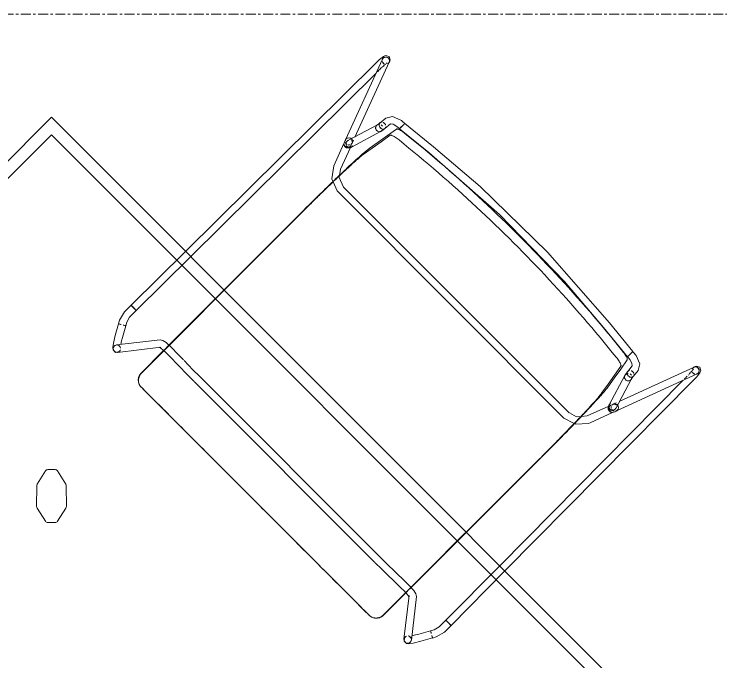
# Model space of a CAD drawing. Header units: inches. Extents: x 29752 to 31446, y 4278 to 5722.
# Drawn here: x 31101.56 to 31137.29, y 4367.96 to 4400.69 of the extents above; entities that cross this region are included whole.
import ezdxf

# ---------------------------------------------------------------- set-up
doc = ezdxf.new("R2010")
doc.units = ezdxf.units.IN
doc.header["$MEASUREMENT"] = 0
doc.linetypes.add('Grid Line 1_2_', pattern=[0.875, 0.5, -0.125, 0.125, -0.125])
doc.layers.add('I-FURN', color=30, linetype='Continuous', lineweight=9)
doc.layers.add('S-GRID', color=1, linetype='Continuous', lineweight=9)

# ---------------------------------------------------------------- blocks, each defined once
blk = doc.blocks.new('Table-Square-Teknion-STBSQ_Qui_With_Power-R2015 - 25_5_ High-6254706-FIRST FLOOR POWER _ SIGNAL')
at = {"layer": 'I-FURN'}
for p, q in [((21, 21), (-21, 21)), ((-21, 21), (-21, -21)), ((21, -21), (21, 21)), ((-20.375, 20.375), (-20.375, -20.375)), ((20.375, 20.375), (-20.375, 20.375)), ((20.375, -20.375), (20.375, 20.375)), ((-7.38, 8.408), (-8.144, 8.582)), ((8.144, 8.582), (7.38, 8.408)), ((-8.284, 8.542), (-8.542, 8.284)), ((-6.564, 7.625), (-7.308, 8.368)), ((7.308, 8.368), (6.564, 7.625)), ((8.542, 8.284), (8.284, 8.542)), ((-8.582, 8.144), (-8.408, 7.38)), ((8.408, 7.38), (8.582, 8.144)), ((-6.35, 6.788), (-6.524, 7.552)), ((6.524, 7.552), (6.35, 6.788)), ((-8.368, 7.308), (-7.625, 6.564)), ((7.625, 6.564), (8.368, 7.308)), ((-7.552, 6.524), (-6.788, 6.35)), ((-6.649, 6.39), (-6.39, 6.649)), ((6.39, 6.649), (6.649, 6.39)), ((6.788, 6.35), (7.552, 6.524)), ((-6.788, -6.35), (-7.552, -6.524)), ((-6.39, -6.649), (-6.649, -6.39)), ((6.649, -6.39), (6.39, -6.649)), ((7.552, -6.524), (6.788, -6.35)), ((-7.625, -6.564), (-8.368, -7.308)), ((-6.524, -7.552), (-6.35, -6.788)), ((6.35, -6.788), (6.524, -7.552)), ((8.368, -7.308), (7.625, -6.564)), ((-8.408, -7.38), (-8.582, -8.144)), ((8.582, -8.144), (8.408, -7.38)), ((-7.308, -8.368), (-6.564, -7.625)), ((6.564, -7.625), (7.308, -8.368)), ((-8.542, -8.284), (-8.284, -8.542)), ((-8.144, -8.582), (-7.38, -8.408)), ((7.38, -8.408), (8.144, -8.582)), ((8.284, -8.542), (8.542, -8.284)), ((-20.375, -20.375), (20.375, -20.375)), ((-21, -21), (21, -21))]:
    blk.add_line(p, q, dxfattribs=at)
for centre, start, end in [((-8.178, 8.436), 77.1761, 135), ((8.178, 8.436), 45, 102.8239), ((-8.436, 8.178), 135, 192.8239), ((-7.414, 8.262), 45, 77.1761), ((7.414, 8.262), 102.8239, 135), ((8.436, 8.178), 347.1761, 45), ((-6.67, 7.519), 12.8239, 45), ((6.67, 7.519), 135, 167.1761), ((-8.262, 7.414), 192.8239, 225), ((8.262, 7.414), 315, 347.1761), ((-7.519, 6.67), 225, 257.1761), ((-6.496, 6.755), 315, 12.8239), ((6.496, 6.755), 167.1761, 225), ((7.519, 6.67), 282.8239, 315), ((-6.755, 6.496), 257.1761, 315), ((6.755, 6.496), 225, 282.8239), ((-6.755, -6.496), 45, 102.8239), ((6.755, -6.496), 77.1761, 135), ((-7.519, -6.67), 102.8239, 135), ((-6.496, -6.755), 347.1761, 45), ((6.496, -6.755), 135, 192.8239), ((7.519, -6.67), 45, 77.1761), ((-8.262, -7.414), 135, 167.1761), ((8.262, -7.414), 12.8239, 45), ((-6.67, -7.519), 315, 347.1761), ((6.67, -7.519), 192.8239, 225), ((-8.436, -8.178), 167.1761, 225), ((8.436, -8.178), 315, 12.8239), ((-8.178, -8.436), 225, 282.8239), ((-7.414, -8.262), 282.8239, 315), ((7.414, -8.262), 225, 257.1761), ((8.178, -8.436), 257.1761, 315)]:
    blk.add_arc(centre, 0.15, start, end, dxfattribs=at)
blk = doc.blocks.new('HighTower_Alo_Chair - HighTower_Alo_Chair-V109-FIRST FLOOR POWER _ SIGNAL')
at = {"layer": 'I-FURN'}
for p, q in [((-11.267, 9.008), (-11.246, 8.951)), ((-11.246, 8.951), (-9.684, 4.74)), ((-10.947, 8.982), (-10.956, 8.921)), ((-10.894, 9.078), (-10.914, 9.136)), ((-9.445, 5.174), (-10.895, 9.082)), ((10.895, 9.082), (9.448, 5.182)), ((9.684, 4.74), (11.246, 8.951)), ((10.914, 9.136), (10.894, 9.078)), ((11.246, 8.951), (11.267, 9.008)), ((-11.346, 8.592), (-11.419, -4.961)), ((-10.971, 8.618), (-10.972, 8.59)), ((-10.972, 8.519), (-10.972, 8.59)), ((-10.964, 8.758), (-10.97, 8.647)), ((-10.958, 8.875), (-10.964, 8.771)), ((10.957, 8.89), (10.963, 8.782)), ((10.964, 8.771), (10.969, 8.662)), ((10.971, 8.618), (10.972, 8.59)), ((11.419, -4.961), (11.346, 8.592)), ((-10.973, 8.402), (-10.972, 8.501)), ((-10.973, 8.309), (-10.973, 8.387)), ((10.972, 8.519), (10.972, 8.421)), ((10.973, 8.402), (10.973, 8.326)), ((10.973, 8.222), (11.044, -4.961)), ((-11.044, -4.961), (-10.974, 8.217)), ((-6.282, 7.643), (-8.15, 7.447)), ((8.15, 7.447), (6.282, 7.643)), ((-8.255, 7.441), (-8.37, 7.429)), ((-8.255, 7.441), (-8.189, 7.445)), ((-8.15, 7.445), (-8.189, 7.445)), ((-8.15, 7.153), (-8.15, 7.361)), ((-8.15, 7.361), (-8.15, 7.134)), ((-8.15, 7.07), (-6.243, 7.27)), ((-8.15, 7.07), (-8.15, 7.153)), ((6.243, 7.27), (8.15, 7.07)), ((8.189, 7.445), (8.15, 7.445)), ((8.15, 7.361), (8.15, 7.153)), ((8.15, 7.134), (8.15, 7.361)), ((8.15, 7.153), (8.15, 7.07)), ((8.255, 7.441), (8.189, 7.445)), ((8.37, 7.429), (8.255, 7.441)), ((-9.019, 6.956), (-9.056, 6.592)), ((-8.683, 6.555), (-8.646, 6.919)), ((-8.331, 7.056), (-8.216, 7.068)), ((-8.216, 7.068), (-8.189, 7.07)), ((-8.189, 7.07), (-8.15, 7.07)), ((-8.15, 7.134), (-8.15, 7.07)), ((-8.15, 7.07), (-8.15, 7.07)), ((8.15, 7.07), (8.15, 7.134)), ((8.15, 7.07), (8.189, 7.07)), ((8.15, 7.07), (8.15, 7.07)), ((8.216, 7.068), (8.189, 7.07)), ((8.216, 7.068), (8.331, 7.056)), ((8.646, 6.919), (8.683, 6.555)), ((9.056, 6.592), (9.019, 6.956)), ((-9.07, 6.454), (-9.073, 6.446)), ((-9.056, 6.591), (-9.059, 6.556)), ((-8.686, 6.523), (-8.683, 6.557)), ((8.683, 6.557), (8.686, 6.523)), ((9.059, 6.556), (9.056, 6.591)), ((9.073, 6.446), (9.07, 6.454)), ((-9.08, 6.427), (-9.571, 4.805)), ((-9.212, 4.696), (-8.721, 6.319)), ((-8.728, 6.3), (-8.724, 6.308)), ((8.721, 6.319), (9.212, 4.696)), ((8.724, 6.308), (8.728, 6.3)), ((9.571, 4.805), (9.08, 6.427)), ((-9.37, 4.971), (-9.39, 5.024)), ((9.396, 5.042), (9.376, 4.988)), ((-9.69, 4.761), (-9.676, 4.706)), ((-9.56, 4.833), (-9.587, 4.777)), ((-9.305, 4.776), (-9.314, 4.804)), ((-9.249, 4.614), (-9.222, 4.67)), ((-8.82, 3.52), (-9.238, 4.646)), ((9.238, 4.646), (8.82, 3.52)), ((9.222, 4.67), (9.249, 4.614)), ((9.305, 4.776), (9.314, 4.804)), ((9.37, 4.971), (9.348, 4.911)), ((9.587, 4.777), (9.56, 4.833)), ((9.676, 4.706), (9.69, 4.761)), ((-9.604, 4.553), (-9.172, 3.389)), ((-9.446, 4.479), (-9.476, 4.481)), ((9.172, 3.389), (9.604, 4.553)), ((9.446, 4.479), (9.476, 4.481)), ((-8.629, 3.252), (-8.82, 3.52)), ((8.82, 3.52), (8.632, 3.295)), ((8.064, 2.99), (-8.064, 2.99)), ((-8.066, 2.615), (8.066, 2.615)), ((8.066, 2.615), (8.626, 2.781)), ((-11.419, -4.961), (-11.44, -8.834)), ((-11.065, -8.836), (-11.044, -4.961)), ((11.044, -4.961), (11.065, -8.836)), ((11.44, -8.834), (11.419, -4.961)), ((-8.657, -8.91), (-8.658, -7.739)), ((8.658, -7.739), (8.657, -8.909)), ((-11.44, -8.835), (-11.443, -9.308)), ((-11.44, -8.835), (-11.434, -8.835)), ((-11.434, -8.835), (-11.44, -8.835)), ((-11.434, -8.835), (-11.415, -8.835)), ((-11.415, -8.835), (-11.434, -8.835)), ((-11.415, -8.835), (-11.09, -8.837)), ((-11.385, -8.835), (-11.415, -8.835)), ((-11.253, -8.836), (-11.385, -8.835)), ((-11.204, -8.836), (-11.253, -8.836)), ((-11.072, -8.837), (-11.204, -8.836)), ((-11.09, -8.837), (-11.065, -8.837)), ((-11.065, -8.837), (-11.072, -8.837)), ((-11.068, -9.31), (-11.065, -8.837)), ((-8.657, -9.257), (-8.657, -8.91)), ((-8.183, -8.901), (-8.316, -8.899)), ((-7.611, -8.911), (-8.183, -8.901)), ((-6.924, -8.923), (-7.571, -8.912)), ((-6.924, -8.923), (-6.459, -8.928)), ((6.459, -8.928), (-6.459, -8.928)), ((6.924, -8.923), (6.459, -8.928)), ((8.202, -8.901), (6.924, -8.923)), ((8.316, -8.899), (8.202, -8.901)), ((8.657, -8.916), (8.657, -8.998)), ((11.065, -8.837), (11.068, -9.31)), ((11.065, -8.837), (11.09, -8.837)), ((11.072, -8.837), (11.065, -8.837)), ((11.09, -8.837), (11.072, -8.837)), ((11.09, -8.837), (11.415, -8.835)), ((11.204, -8.836), (11.09, -8.837)), ((11.301, -8.836), (11.204, -8.836)), ((11.385, -8.835), (11.301, -8.836)), ((11.434, -8.835), (11.385, -8.835)), ((11.415, -8.835), (11.434, -8.835)), ((11.434, -8.835), (11.44, -8.835)), ((11.44, -8.835), (11.434, -8.835)), ((11.443, -9.308), (11.44, -8.835)), ((-9.165, -9.031), (-10.542, -10.773)), ((-10.244, -11.002), (-8.871, -9.264)), ((-8.323, -9.274), (-8.247, -9.275)), ((-8.247, -9.275), (-6.931, -9.298)), ((6.931, -9.298), (8.252, -9.275)), ((8.252, -9.275), (8.323, -9.274)), ((8.657, -9.158), (8.657, -9.255)), ((8.871, -9.264), (10.244, -11.002)), ((10.542, -10.773), (9.165, -9.031)), ((-11.443, -9.308), (-11.32, -9.776)), ((-10.994, -9.591), (-11.068, -9.31)), ((-10.899, -9.758), (-10.994, -9.591)), ((-8.655, -10.895), (-8.657, -9.317)), ((-6.931, -9.298), (-6.49, -9.302)), ((-6.459, -9.303), (6.459, -9.303)), ((6.931, -9.298), (6.49, -9.302)), ((8.657, -9.317), (8.655, -10.895)), ((10.994, -9.591), (10.899, -9.758)), ((11.068, -9.31), (10.994, -9.591)), ((11.32, -9.776), (11.443, -9.308)), ((-11.32, -9.776), (-11.226, -9.943)), ((-11.105, -9.875), (-11.226, -9.943)), ((-11.226, -9.943), (-11.22, -9.94)), ((-11.226, -9.942), (-10.921, -10.479)), ((-11.223, -9.941), (-11.131, -9.889)), ((-11.21, -9.934), (-11.223, -9.941)), ((-11.22, -9.94), (-11.144, -9.897)), ((-11.156, -9.903), (-11.21, -9.934)), ((-11.119, -9.882), (-11.156, -9.903)), ((-11.144, -9.897), (-11.105, -9.875)), ((-10.947, -9.785), (-11.02, -9.827)), ((-11.02, -9.827), (-10.981, -9.804)), ((-11.006, -9.818), (-10.902, -9.759)), ((-10.958, -9.79), (-10.994, -9.811)), ((-10.981, -9.804), (-10.921, -9.771)), ((-10.9, -9.758), (-10.958, -9.79)), ((-10.921, -9.771), (-10.947, -9.785)), ((-10.921, -9.771), (-10.905, -9.761)), ((-10.905, -9.761), (-10.921, -9.771)), ((-10.905, -9.761), (-10.899, -9.758)), ((-10.899, -9.758), (-10.905, -9.761)), ((-10.902, -9.759), (-10.899, -9.757)), ((-10.899, -9.757), (-10.9, -9.758)), ((-10.595, -10.294), (-10.899, -9.757)), ((10.899, -9.757), (10.595, -10.294)), ((10.899, -9.757), (10.902, -9.759)), ((10.9, -9.758), (10.899, -9.757)), ((10.899, -9.758), (10.905, -9.761)), ((10.905, -9.761), (10.899, -9.758)), ((10.958, -9.79), (10.9, -9.758)), ((10.902, -9.759), (11.006, -9.818)), ((10.905, -9.761), (10.921, -9.771)), ((10.921, -9.771), (10.905, -9.761)), ((10.921, -9.771), (10.981, -9.804)), ((10.947, -9.785), (10.921, -9.771)), ((10.921, -10.479), (11.226, -9.942)), ((11.02, -9.827), (10.947, -9.785)), ((10.994, -9.811), (10.958, -9.79)), ((10.981, -9.804), (11.02, -9.827)), ((11.105, -9.875), (11.144, -9.897)), ((11.226, -9.943), (11.105, -9.875)), ((11.156, -9.903), (11.119, -9.882)), ((11.131, -9.889), (11.223, -9.941)), ((11.144, -9.897), (11.22, -9.94)), ((11.188, -9.921), (11.156, -9.903)), ((11.223, -9.941), (11.188, -9.921)), ((11.22, -9.94), (11.226, -9.943)), ((11.226, -9.943), (11.32, -9.776)), ((-10.46, -10.714), (-10.5, -10.735)), ((-10.416, -10.703), (-10.46, -10.714)), ((-10.286, -10.735), (-10.327, -10.714)), ((10.327, -10.714), (10.286, -10.735)), ((10.46, -10.714), (10.416, -10.703)), ((10.5, -10.735), (10.46, -10.714)), ((-10.581, -10.86), (-10.582, -10.867)), ((-10.576, -10.843), (-10.581, -10.887)), ((-10.308, -11.065), (-10.239, -10.964)), ((-10.239, -10.964), (-10.212, -10.924)), ((-10.212, -10.924), (-10.21, -10.916)), ((-10.21, -10.932), (-10.205, -10.887)), ((10.205, -10.887), (10.21, -10.932)), ((10.21, -10.916), (10.212, -10.924)), ((10.239, -10.964), (10.212, -10.924)), ((10.308, -11.065), (10.239, -10.964)), ((10.542, -10.773), (10.534, -10.764)), ((10.559, -10.974), (10.576, -10.932)), ((10.576, -10.932), (10.581, -10.887)), ((10.582, -10.867), (10.581, -10.86)), ((-8.155, -11.395), (-8.14, -11.395)), ((8.14, -11.395), (8.155, -11.395))]:
    blk.add_line(p, q, dxfattribs=at)
at = {"layer": 'I-FURN', "flags": 128}
for points in [[(-11.104, 9.278), (-11.264, 9.195), (-11.311, 9.079), (-11.339, 8.835), (-11.346, 8.592)], [(-11.104, 9.278), (-10.944, 9.194), (-10.914, 9.136)], [(11.104, 9.278), (10.944, 9.194), (10.914, 9.136)], [(10.946, 8.986), (10.956, 8.921), (10.956, 8.911)], [(11.104, 9.278), (11.264, 9.195), (11.311, 9.079), (11.339, 8.835), (11.346, 8.592)], [(6.282, 7.643), (1.543, 7.952), (-3.206, 7.886), (-6.282, 7.643)], [(-6.243, 7.27), (-1.518, 7.578), (3.216, 7.51), (6.243, 7.27)], [(-9.019, 6.956), (-8.84, 7.257), (-8.417, 7.423), (-8.37, 7.429)], [(-8.15, 7.447), (-8.15, 7.442), (-8.15, 7.425), (-8.15, 7.4), (-8.15, 7.366), (-8.15, 7.325), (-8.15, 7.281), (-8.15, 7.236), (-8.15, 7.192), (-8.15, 7.151), (-8.15, 7.117), (-8.15, 7.092), (-8.15, 7.075), (-8.15, 7.07)], [(-8.15, 7.07), (-8.15, 7.075), (-8.15, 7.092), (-8.15, 7.117), (-8.15, 7.151), (-8.15, 7.192), (-8.15, 7.236), (-8.15, 7.281), (-8.15, 7.325), (-8.15, 7.366), (-8.15, 7.4), (-8.15, 7.425), (-8.15, 7.442), (-8.15, 7.447)], [(8.15, 7.07), (8.15, 7.075), (8.15, 7.092), (8.15, 7.117), (8.15, 7.151), (8.15, 7.192), (8.15, 7.236), (8.15, 7.281), (8.15, 7.325), (8.15, 7.366), (8.15, 7.4), (8.15, 7.425), (8.15, 7.442), (8.15, 7.447)], [(8.15, 7.447), (8.15, 7.442), (8.15, 7.425), (8.15, 7.4), (8.15, 7.366), (8.15, 7.325), (8.15, 7.281), (8.15, 7.236), (8.15, 7.192), (8.15, 7.151), (8.15, 7.117), (8.15, 7.092), (8.15, 7.075), (8.15, 7.07)], [(9.019, 6.956), (8.84, 7.257), (8.417, 7.423), (8.37, 7.429)], [(-8.646, 6.919), (-8.534, 7.006), (-8.331, 7.056)], [(-8.529, 5.275), (-8.435, 5.835), (-8.342, 6.394), (-8.248, 6.953)], [(8.248, 6.953), (8.342, 6.394), (8.435, 5.835), (8.529, 5.275)], [(8.646, 6.919), (8.534, 7.006), (8.331, 7.056)], [(-9.074, 6.444), (-9.063, 6.513), (-9.059, 6.556)], [(-8.724, 6.308), (-8.697, 6.418), (-8.686, 6.523)], [(-8.248, 6.504), (-8.341, 5.951), (-8.433, 5.397), (-8.526, 4.844)], [(8.526, 4.844), (8.433, 5.397), (8.341, 5.951), (8.248, 6.504)], [(8.724, 6.308), (8.697, 6.418), (8.686, 6.523)], [(9.074, 6.444), (9.063, 6.513), (9.059, 6.556)], [(-9.6, 4.549), (-9.663, 4.665), (-9.676, 4.706)], [(9.6, 4.549), (9.663, 4.665), (9.676, 4.706)], [(-9.446, 4.479), (-9.276, 4.569), (-9.249, 4.614)], [(9.446, 4.479), (9.276, 4.569), (9.249, 4.614)], [(-9.172, 3.389), (-8.781, 2.86), (-8.643, 2.806)], [(-8.064, 2.99), (-8.573, 3.174), (-8.615, 3.233)], [(8.614, 3.273), (8.474, 3.104), (8.076, 2.993)], [(8.643, 2.786), (8.698, 2.802), (9.133, 3.296), (9.172, 3.389)], [(-8.626, 2.799), (-8.167, 2.62), (-8.066, 2.615)], [(-8.66, -4.961), (-8.662, -2.401), (-8.665, 0.268)], [(-8.65, 0.281), (-8.647, -2.393), (-8.645, -4.961)], [(8.645, -4.961), (8.647, -2.393), (8.65, 0.281)], [(8.665, 0.268), (8.662, -2.401), (8.66, -4.961)], [(-8.658, -7.739), (-8.66, -5.07), (-8.66, -4.961)], [(-8.645, -4.961), (-8.645, -5.066), (-8.643, -7.739)], [(8.643, -7.739), (8.645, -5.066), (8.645, -4.961)], [(8.66, -4.961), (8.66, -5.07), (8.658, -7.739)], [(-8.643, -7.739), (-8.642, -9.317), (-8.64, -10.895)], [(8.64, -10.895), (8.642, -9.317), (8.643, -7.739)], [(-9.165, -9.031), (-9.053, -8.956), (-8.854, -8.918), (-8.463, -8.898), (-8.316, -8.899)], [(9.165, -9.031), (9.053, -8.956), (8.854, -8.918), (8.463, -8.898), (8.316, -8.899)], [(-8.929, -9.31), (-8.841, -9.294), (-8.532, -9.274), (-8.323, -9.274)], [(8.929, -9.31), (8.841, -9.294), (8.532, -9.274), (8.323, -9.274)], [(-10.403, -10.604), (-10.512, -10.436), (-10.595, -10.294)], [(10.403, -10.604), (10.512, -10.436), (10.595, -10.294)], [(-10.308, -11.065), (-10.488, -11.071), (-10.582, -10.996), (-10.714, -10.818), (-10.921, -10.479)], [(-10.327, -10.714), (-10.371, -10.703), (-10.416, -10.703)], [(10.308, -11.065), (10.488, -11.071), (10.582, -10.996), (10.714, -10.818), (10.921, -10.479)], [(10.416, -10.703), (10.371, -10.703), (10.327, -10.714)], [(-10.581, -10.887), (-10.576, -10.932), (-10.559, -10.974), (-10.534, -11.011)], [(-10.534, -10.764), (-10.56, -10.801), (-10.576, -10.843)], [(-10.5, -11.04), (-10.459, -11.061), (-10.415, -11.072), (-10.37, -11.072), (-10.326, -11.061), (-10.286, -11.04), (-10.252, -11.011)], [(-10.252, -11.011), (-10.226, -10.974), (-10.21, -10.932)], [(-10.205, -10.887), (-10.21, -10.843), (-10.227, -10.801)], [(10.227, -10.801), (10.21, -10.843), (10.205, -10.887)], [(10.21, -10.932), (10.226, -10.974), (10.252, -11.011)], [(10.252, -11.011), (10.286, -11.04), (10.326, -11.061), (10.37, -11.072), (10.415, -11.072), (10.459, -11.061), (10.5, -11.04), (10.534, -11.011), (10.559, -10.974)], [(10.581, -10.887), (10.576, -10.843), (10.56, -10.801), (10.542, -10.773)]]:
    blk.add_lwpolyline(points, dxfattribs=at)
at = {"layer": 'I-FURN'}
for centre, major_axis, ratio, start_param, end_param in [((-11.07, 9.014), (0.176, 0.064), 0.957692, 2.512624, 3.036223), ((-11.071, 9.017), (0.176, 0.065), 0.957879, 2.538409, 2.800208), ((-11.071, 9.017), (0.176, 0.065), 0.957879, 2.800208, 3.062008), ((-11.07, 9.014), (0.176, 0.064), 0.957692, 3.036223, 3.298022), ((-11.071, 9.017), (0.176, 0.065), 0.957879, 1.491211, 2.538409), ((-11.071, 9.017), (0.176, 0.065), 0.957879, 3.062008, 3.323807), ((-11.07, 9.014), (0.176, 0.064), 0.957692, 1.203627, 2.250824), ((-11.071, 9.017), (0.176, 0.065), 0.957879, 0.705813, 1.491211), ((-11.07, 9.014), (0.176, 0.064), 0.957692, 6.177815, 7.486812), ((-11.071, 9.017), (0.176, 0.065), 0.957879, 0.182214, 0.705813), ((-11.071, 9.017), (0.176, 0.065), 0.957879, 6.2036, 6.4654), ((-11.07, 9.014), (0.176, 0.064), 0.957692, 5.654216, 6.177815), ((-11.071, 9.017), (0.176, 0.065), 0.957879, 5.941801, 6.2036), ((-11.071, 9.017), (0.176, 0.065), 0.957879, 5.680001, 5.941801), ((11.07, 9.014), (-0.176, 0.064), 0.957692, 0.10537, 0.628969), ((11.071, 9.017), (-0.176, 0.065), 0.957879, 0.079585, 0.341384), ((11.071, 9.017), (-0.176, 0.065), 0.957879, 0.341384, 0.603184), ((11.07, 9.014), (-0.176, 0.064), 0.957692, 5.079558, 6.388555), ((11.071, 9.017), (-0.176, 0.065), 0.957879, 6.100971, 6.36277), ((11.071, 9.017), (-0.176, 0.065), 0.957879, 5.577372, 6.100971), ((11.071, 9.017), (-0.176, 0.065), 0.957879, 5.315573, 5.577372), ((11.071, 9.017), (-0.176, 0.065), 0.957879, 3.744777, 5.315573), ((11.07, 9.014), (-0.176, 0.064), 0.957692, 4.032361, 5.079558), ((11.071, 9.017), (-0.176, 0.065), 0.957879, 2.959378, 3.141593), ((11.07, 9.014), (-0.176, 0.064), 0.957692, 2.985163, 3.246963), ((11.071, 9.017), (-0.176, 0.065), 0.957879, 3.141593, 3.221178), ((11.07, 9.014), (-0.176, 0.064), 0.957692, 3.246963, 3.770561), ((11.071, 9.017), (-0.176, 0.065), 0.957879, 3.482977, 3.744777), ((11.071, 9.017), (-0.176, 0.065), 0.957879, 3.221178, 3.482977), ((-11.071, 9.017), (0.176, 0.065), 0.957879, 3.847406, 4.109205), ((-11.07, 9.014), (0.176, 0.064), 0.957692, 4.08342, 4.34522), ((-11.071, 9.017), (0.176, 0.065), 0.957879, 4.109205, 4.371004), ((-11.07, 9.014), (0.176, 0.064), 0.957692, 4.34522, 4.607019), ((-11.071, 9.017), (0.176, 0.065), 0.957879, 4.371004, 4.632804), ((11.071, 9.017), (-0.176, 0.065), 0.957879, 1.650381, 1.65951), ((11.071, 9.017), (-0.176, 0.065), 0.957879, 1.65951, 1.912181), ((11.07, 9.014), (-0.176, 0.064), 0.957692, 1.676519, 1.937966), ((11.071, 9.017), (-0.176, 0.065), 0.957879, 1.912181, 2.43578), ((11.07, 9.014), (-0.176, 0.064), 0.957692, 1.937966, 2.199765), ((-8.901, 6.373), (-0.173, 0.073), 0.988515, 5.902318, 6.949515), ((-8.9, 6.373), (-0.179, 0.054), 0.987637, 5.788356, 6.573754), ((-8.869, 6.574), (-0.187, 0.019), 0.830378, 6.104445, 6.366245), ((-8.869, 6.574), (-0.187, 0.017), 0.830705, 6.128433, 6.390232), ((-8.869, 6.574), (-0.187, 0.019), 0.830378, 0.083059, 0.344859), ((-8.869, 6.574), (-0.187, 0.017), 0.830705, 0.107047, 0.368846), ((-8.869, 6.574), (-0.187, 0.017), 0.830705, 5.866633, 6.128433), ((-8.869, 6.574), (-0.187, 0.019), 0.830378, 5.842646, 6.104445), ((-8.869, 6.574), (-0.187, 0.019), 0.830378, 0.344859, 3.224652), ((-8.869, 6.574), (-0.187, 0.017), 0.830705, 0.368846, 0.630646), ((-8.869, 6.574), (-0.187, 0.017), 0.830705, 5.604834, 5.866633), ((-8.869, 6.574), (-0.187, 0.019), 0.830378, 5.580846, 5.842646), ((-8.869, 6.574), (-0.187, 0.017), 0.830705, 4.819436, 5.343034), ((-8.869, 6.574), (-0.187, 0.019), 0.830378, 5.057248, 5.319047), ((-8.869, 6.574), (-0.187, 0.017), 0.830705, 1.154244, 1.677843), ((-8.901, 6.373), (-0.173, 0.073), 0.988515, 5.116919, 5.378719), ((-8.9, 6.373), (-0.179, 0.054), 0.987637, 5.002958, 5.264757), ((-8.869, 6.574), (-0.187, 0.019), 0.830378, 4.271849, 5.057248), ((-8.901, 6.373), (-0.173, 0.073), 0.988515, 4.85512, 5.116919), ((-8.9, 6.373), (-0.179, 0.054), 0.987637, 4.741158, 5.002958), ((-8.869, 6.574), (-0.187, 0.017), 0.830705, 4.295837, 4.819436), ((-8.869, 6.574), (-0.187, 0.017), 0.830705, 1.677843, 2.201442), ((-8.869, 6.574), (-0.187, 0.017), 0.830705, 2.463241, 3.510439), ((-8.869, 6.574), (-0.187, 0.017), 0.830705, 3.510439, 3.772238), ((-8.869, 6.574), (-0.187, 0.019), 0.830378, 3.486451, 3.748251), ((-8.869, 6.574), (-0.187, 0.019), 0.830378, 3.224652, 3.486451), ((8.869, 6.574), (0.187, 0.017), 0.830705, 2.772747, 3.819944), ((8.869, 6.574), (0.187, 0.019), 0.830378, 2.796734, 3.058533), ((8.869, 6.574), (0.187, 0.019), 0.830378, 3.058533, 5.938327), ((8.869, 6.574), (0.187, 0.019), 0.830378, 2.534935, 2.796734), ((8.869, 6.574), (0.187, 0.017), 0.830705, 2.510947, 2.772747), ((8.9, 6.373), (0.179, 0.054), 0.987637, 2.099119, 2.327425), ((8.901, 6.373), (0.173, 0.073), 0.988515, 1.995017, 2.213463), ((8.901, 6.373), (0.173, 0.073), 0.988515, 1.951664, 1.995017), ((8.9, 6.373), (0.179, 0.054), 0.987637, 2.065626, 2.099119), ((8.869, 6.574), (0.187, 0.017), 0.830705, 4.081743, 4.605342), ((8.869, 6.574), (0.187, 0.019), 0.830378, 1.749536, 2.011336), ((8.869, 6.574), (0.187, 0.017), 0.830705, 1.46375, 1.987348), ((8.869, 6.574), (0.187, 0.019), 0.830378, 1.487737, 1.749536), ((8.9, 6.373), (0.179, 0.054), 0.987637, 1.018428, 1.542027), ((8.901, 6.373), (0.173, 0.073), 0.988515, 1.166266, 1.428065), ((8.869, 6.574), (0.187, 0.017), 0.830705, 4.605342, 5.128941), ((8.869, 6.574), (0.187, 0.019), 0.830378, 1.225938, 1.487737), ((8.869, 6.574), (0.187, 0.017), 0.830705, 0.940151, 1.46375), ((8.901, 6.373), (0.173, 0.073), 0.988515, 0.904466, 1.166266), ((8.869, 6.574), (0.187, 0.019), 0.830378, 0.964138, 1.225938), ((8.869, 6.574), (0.187, 0.019), 0.830378, 0.440539, 0.702339), ((8.869, 6.574), (0.187, 0.017), 0.830705, 0.154753, 0.678351), ((8.869, 6.574), (0.187, 0.017), 0.830705, 5.65254, 5.914339), ((8.869, 6.574), (0.187, 0.019), 0.830378, 0.17874, 0.440539), ((8.9, 6.373), (0.179, 0.054), 0.987637, 0, 0.494829), ((8.901, 6.373), (0.173, 0.073), 0.988515, 0, 0.380868), ((8.869, 6.574), (0.187, 0.017), 0.830705, 5.914339, 6.176139), ((8.869, 6.574), (0.187, 0.019), 0.830378, 6.200126, 6.461925), ((8.869, 6.574), (0.187, 0.019), 0.830378, 5.938327, 6.200126), ((8.869, 6.574), (0.187, 0.017), 0.830705, 6.176139, 6.437938), ((8.901, 6.373), (0.173, 0.073), 0.988515, 6.140454, 6.283185), ((-8.9, 6.373), (-0.179, 0.054), 0.987637, 0.290569, 3.432162), ((-8.901, 6.373), (-0.173, 0.073), 0.988515, 0.928129, 1.182188), ((-8.901, 6.373), (-0.173, 0.073), 0.988515, 1.189929, 1.443983), ((-8.901, 6.373), (-0.173, 0.073), 0.988515, 1.713527, 1.975327), ((-8.901, 6.373), (-0.173, 0.073), 0.988515, 1.975327, 2.494261), ((-8.901, 6.373), (-0.173, 0.073), 0.988515, 2.498926, 2.756224), ((-8.901, 6.373), (-0.173, 0.073), 0.988515, 2.760725, 3.018313), ((-8.901, 6.373), (-0.173, 0.073), 0.988515, 3.022524, 3.141593), ((-8.901, 6.373), (-0.173, 0.073), 0.988515, 3.141593, 3.546123), ((-8.901, 6.373), (-0.173, 0.073), 0.988515, 3.546123, 3.807922), ((-8.9, 6.373), (-0.179, 0.054), 0.987637, 3.432162, 3.693961), ((8.901, 6.373), (0.173, 0.073), 0.988515, 2.475263, 3.260661), ((8.9, 6.373), (0.179, 0.054), 0.987637, 2.589224, 2.851024), ((8.9, 6.373), (0.179, 0.054), 0.987637, 2.851024, 5.992616), ((8.901, 6.373), (0.173, 0.073), 0.988515, 3.264872, 3.52246), ((8.901, 6.373), (0.173, 0.073), 0.988515, 3.526962, 3.78426), ((8.901, 6.373), (0.173, 0.073), 0.988515, 3.788924, 4.307859), ((8.901, 6.373), (0.173, 0.073), 0.988515, 4.307859, 4.569658), ((8.901, 6.373), (0.173, 0.073), 0.988515, 4.831457, 5.093257), ((8.901, 6.373), (0.173, 0.073), 0.988515, 5.100997, 5.355056), ((8.9, 6.373), (0.179, 0.054), 0.987637, 6.254416, 6.283185), ((8.9, 6.373), (0.179, 0.054), 0.987637, 5.992616, 6.254416), ((8.901, 6.373), (0.173, 0.073), 0.988515, 5.616855, 6.140454), ((-9.509, 4.81), (0.181, 0.049), 0.968246, 2.607874, 3.393272), ((-9.508, 4.805), (0.176, 0.065), 0.957879, 1.229412, 2.800208), ((-9.508, 4.805), (0.176, 0.065), 0.957879, 2.800208, 3.062008), ((-9.508, 4.805), (0.176, 0.065), 0.957879, 3.062008, 3.323807), ((-9.508, 4.805), (0.176, 0.065), 0.957879, 3.847406, 4.109205), ((-9.509, 4.81), (0.181, 0.049), 0.968246, 1.298877, 1.822476), ((-9.391, 4.751), (-0.169, 0.081), 0.988221, 6.213795, 6.999193), ((-9.392, 4.75), (-0.179, 0.054), 0.987637, 0.028769, 0.290569), ((-9.392, 4.75), (-0.179, 0.054), 0.987637, 0.290569, 3.170362), ((-9.392, 4.75), (-0.179, 0.054), 0.987637, 0, 0.028769), ((-9.392, 4.75), (-0.179, 0.054), 0.987637, 6.050155, 6.283185), ((-9.391, 4.751), (-0.169, 0.081), 0.988221, 0.977808, 1.231497), ((-9.508, 4.805), (0.176, 0.065), 0.957879, 0.705813, 1.229412), ((-9.509, 4.81), (0.181, 0.049), 0.968246, 1.037078, 1.298877), ((-9.391, 4.751), (-0.169, 0.081), 0.988221, 5.166598, 5.428397), ((-9.392, 4.75), (-0.179, 0.054), 0.987637, 4.741158, 5.264757), ((-9.508, 4.805), (0.176, 0.065), 0.957879, 4.908987, 5.418202), ((-9.391, 4.751), (-0.169, 0.081), 0.988221, 4.904798, 5.166598), ((-9.509, 4.81), (0.181, 0.049), 0.968246, 5.225868, 5.487667), ((-9.508, 4.805), (0.176, 0.065), 0.957879, 0, 0.182214), ((-9.509, 4.81), (0.181, 0.049), 0.968246, 0, 0.25168), ((-9.508, 4.805), (0.176, 0.065), 0.957879, 6.2036, 6.283185), ((-9.509, 4.81), (0.181, 0.049), 0.968246, 5.749467, 6.011266), ((-9.509, 4.81), (0.181, 0.049), 0.968246, 6.273065, 6.283185), ((-9.509, 4.81), (0.181, 0.049), 0.968246, 6.011266, 6.273065), ((-9.508, 4.805), (0.176, 0.065), 0.957879, 5.941801, 6.2036), ((-9.508, 4.805), (0.176, 0.065), 0.957879, 5.680001, 5.941801), ((-9.448, 4.672), (0.176, 0.065), 0.026342, 5.903694, 6.088552), ((13.719, 13.237), (23.013, 8.539), 0.026342, 3.09784, 3.100357), ((13.719, 13.237), (23.013, 8.539), 0.026342, 3.095323, 3.09784), ((-9.448, 4.672), (0.176, 0.065), 0.026342, 0, 0.291986), ((-9.448, 4.672), (0.176, 0.065), 0.026342, 6.088552, 6.273411), ((-9.391, 4.751), (-0.169, 0.081), 0.988221, 2.810403, 3.061752), ((-9.391, 4.751), (-0.169, 0.081), 0.988221, 3.072203, 3.334002), ((-9.391, 4.751), (-0.169, 0.081), 0.988221, 3.595801, 3.857601), ((-9.392, 4.75), (-0.179, 0.054), 0.987637, 3.432162, 3.693961), ((-9.392, 4.75), (-0.179, 0.054), 0.987637, 3.170362, 3.432162), ((-9.391, 4.751), (-0.169, 0.081), 0.988221, 3.334002, 3.595801), ((9.391, 4.751), (0.169, 0.081), 0.988221, 2.425585, 2.687384), ((9.392, 4.75), (0.179, 0.054), 0.987637, 2.589224, 2.851024), ((9.391, 4.751), (0.169, 0.081), 0.988221, 2.687384, 2.949183), ((9.392, 4.75), (0.179, 0.054), 0.987637, 2.851024, 3.112823), ((9.391, 4.751), (0.169, 0.081), 0.988221, 2.949183, 3.210983), ((9.392, 4.75), (0.179, 0.054), 0.987637, 3.112823, 5.730817), ((9.391, 4.751), (0.169, 0.081), 0.988221, 3.221434, 3.472782), ((9.448, 4.672), (-0.176, 0.065), 0.026342, 0.009774, 0.194633), ((9.448, 4.672), (-0.176, 0.065), 0.026342, 5.991199, 6.283185), ((9.448, 4.672), (-0.176, 0.065), 0.026342, 0.194633, 0.379491), ((-13.719, 13.237), (-23.013, 8.539), 0.026342, 3.182829, 3.187862), ((9.509, 4.81), (-0.181, 0.049), 0.968246, 0, 0.533719), ((9.508, 4.805), (-0.176, 0.065), 0.957879, 0, 0.341384), ((9.508, 4.805), (-0.176, 0.065), 0.957879, 0.341384, 0.603184), ((9.509, 4.81), (-0.181, 0.049), 0.968246, 6.031506, 6.283185), ((9.508, 4.805), (-0.176, 0.065), 0.957879, 6.100971, 6.283185), ((9.392, 4.75), (0.179, 0.054), 0.987637, 1.018428, 1.542027), ((9.391, 4.751), (0.169, 0.081), 0.988221, 1.116588, 1.378387), ((9.509, 4.81), (-0.181, 0.049), 0.968246, 0.805701, 1.057317), ((9.508, 4.805), (-0.176, 0.065), 0.957879, 1.126783, 1.388582), ((9.391, 4.751), (0.169, 0.081), 0.988221, 0.854788, 1.116588), ((9.508, 4.805), (-0.176, 0.065), 0.957879, 5.053773, 5.577372), ((9.509, 4.81), (-0.181, 0.049), 0.968246, 4.984308, 5.246108), ((9.509, 4.81), (-0.181, 0.049), 0.968246, 4.722509, 4.984308), ((9.508, 4.805), (-0.176, 0.065), 0.957879, 3.482977, 5.053773), ((9.391, 4.751), (0.169, 0.081), 0.988221, 5.051689, 5.305378), ((9.392, 4.75), (0.179, 0.054), 0.987637, 0, 0.23303), ((9.391, 4.751), (0.169, 0.081), 0.988221, 5.567177, 6.352575), ((9.509, 4.81), (-0.181, 0.049), 0.968246, 4.460709, 4.722509), ((9.508, 4.805), (-0.176, 0.065), 0.957879, 2.17398, 2.43578), ((9.392, 4.75), (0.179, 0.054), 0.987637, 6.254416, 6.283185), ((9.392, 4.75), (0.179, 0.054), 0.987637, 5.992616, 6.254416), ((9.392, 4.75), (0.179, 0.054), 0.987637, 5.730817, 5.992616), ((9.508, 4.805), (-0.176, 0.065), 0.957879, 2.959378, 3.221178), ((9.509, 4.81), (-0.181, 0.049), 0.968246, 2.889913, 3.141593), ((9.509, 4.81), (-0.181, 0.049), 0.968246, 3.413512, 3.675311), ((9.508, 4.805), (-0.176, 0.065), 0.957879, 3.221178, 3.482977), ((9.509, 4.81), (-0.181, 0.049), 0.968246, 3.141593, 3.413512), ((-9.509, 4.81), (0.181, 0.049), 0.968246, 4.17867, 4.44047), ((-9.508, 4.805), (0.176, 0.065), 0.957879, 4.109205, 4.371004), ((-9.391, 4.751), (-0.169, 0.081), 0.988221, 1.239607, 1.493229), ((-9.509, 4.81), (0.181, 0.049), 0.968246, 4.44047, 4.702269), ((-9.508, 4.805), (0.176, 0.065), 0.957879, 4.371004, 4.632804), ((-9.391, 4.751), (-0.169, 0.081), 0.988221, 1.763206, 2.025005), ((-9.391, 4.751), (-0.169, 0.081), 0.988221, 2.025005, 2.286804), ((-9.391, 4.751), (-0.169, 0.081), 0.988221, 2.548604, 2.799503), ((9.391, 4.751), (0.169, 0.081), 0.988221, 3.483683, 3.734581), ((9.391, 4.751), (0.169, 0.081), 0.988221, 3.996381, 4.25818), ((9.391, 4.751), (0.169, 0.081), 0.988221, 4.25818, 4.51998), ((9.508, 4.805), (-0.176, 0.065), 0.957879, 1.650381, 1.912181), ((9.509, 4.81), (-0.181, 0.049), 0.968246, 1.580916, 1.842716), ((9.391, 4.751), (0.169, 0.081), 0.988221, 4.789956, 5.043578), ((9.508, 4.805), (-0.176, 0.065), 0.957879, 1.912181, 2.17398), ((9.509, 4.81), (-0.181, 0.049), 0.968246, 1.842716, 2.104515), ((-11.253, -8.835), (-0.187, 0.001), 0.000559, 0, 0.158303), ((-11.253, -8.835), (-0.187, 0.001), 0.000559, 6.179689, 6.283185), ((-11.253, -8.835), (-0.187, 0.001), 0.000559, 5.917889, 6.179689), ((-11.253, -8.835), (-0.187, 0.001), 0.000559, 0.158303, 0.420102), ((-11.253, -8.835), (-0.187, 0.001), 0.000559, 5.65609, 5.917889), ((-11.253, -8.835), (-0.187, 0.001), 0.000559, 0.420102, 0.943701), ((-11.253, -8.835), (-0.187, 0.001), 0.000559, 4.608892, 5.65609), ((-11.253, -8.835), (-0.187, 0.001), 0.000559, 0.943701, 1.4673), ((-11.253, -8.835), (-0.187, 0.001), 0.000559, 1.4673, 1.990899), ((-11.253, -8.835), (-0.187, 0.001), 0.000559, 3.561695, 4.608892), ((-11.253, -8.835), (-0.187, 0.001), 0.000559, 1.990899, 2.252698), ((-11.253, -8.835), (-0.187, 0.001), 0.000559, 2.252698, 2.514497), ((-11.253, -8.835), (-0.187, 0.001), 0.000559, 2.514497, 2.776297), ((-11.253, -8.835), (-0.187, 0.001), 0.000559, 3.299896, 3.561695), ((-11.253, -8.835), (-0.187, 0.001), 0.000559, 2.776297, 3.038096), ((-11.253, -8.835), (-0.187, 0.001), 0.000559, 3.038096, 3.299896), ((11.253, -8.835), (0.187, 0.001), 0.000559, 2.98329, 3.245089), ((11.253, -8.835), (0.187, 0.001), 0.000559, 3.245089, 3.506889), ((11.253, -8.835), (0.187, 0.001), 0.000559, 2.72149, 2.98329), ((11.253, -8.835), (0.187, 0.001), 0.000559, 3.506889, 3.768688), ((11.253, -8.835), (0.187, 0.001), 0.000559, 1.674293, 2.72149), ((11.253, -8.835), (0.187, 0.001), 0.000559, 3.768688, 4.554086), ((11.253, -8.835), (0.187, 0.001), 0.000559, 4.554086, 4.815886), ((11.253, -8.835), (0.187, 0.001), 0.000559, 0.627095, 1.674293), ((11.253, -8.835), (0.187, 0.001), 0.000559, 4.815886, 6.124882), ((11.253, -8.835), (0.187, 0.001), 0.000559, 0.365296, 0.627095), ((11.253, -8.835), (0.187, 0.001), 0.000559, 0.103497, 0.365296), ((11.253, -8.835), (0.187, 0.001), 0.000559, 6.124882, 6.283185), ((11.253, -8.835), (0.187, 0.001), 0.000559, 0, 0.103497), ((-10.396, -10.888), (-0.185, 0.028), 0.989631, 4.598972, 5.122571), ((10.396, -10.888), (0.185, 0.028), 0.989631, 1.160615, 1.684213), ((-10.396, -10.888), (-0.185, 0.028), 0.989631, 5.646169, 7.740565), ((-10.396, -10.888), (-0.185, 0.028), 0.989631, 1.457379, 1.980978), ((-10.396, -10.888), (-0.185, 0.028), 0.989631, 2.504577, 2.766376), ((-10.396, -10.888), (-0.185, 0.028), 0.989631, 3.289975, 3.551774), ((-10.396, -10.888), (-0.185, 0.028), 0.989631, 3.028176, 3.289975), ((10.396, -10.888), (0.185, 0.028), 0.989631, 2.731411, 3.25501), ((10.396, -10.888), (0.185, 0.028), 0.989631, 3.516809, 3.778609), ((10.396, -10.888), (0.185, 0.028), 0.989631, 4.302207, 4.564007), ((10.396, -10.888), (0.185, 0.028), 0.989631, 4.564007, 4.825806), ((10.396, -10.888), (0.185, 0.028), 0.989631, 4.825806, 6.920201)]:
    blk.add_ellipse(centre, major_axis=major_axis, ratio=ratio, start_param=start_param, end_param=end_param, dxfattribs=at)
for points in [[(-7.765, 7.101), (-6.046, 7.288), (-2.596, 7.538), (2.596, 7.538), (6.046, 7.288), (7.765, 7.101)], [(-8.248, 6.953), (-8.247, 6.962), (-8.24, 6.971), (-8.228, 6.98)], [(-8.228, 6.98), (-8.217, 6.989), (-8.183, 7.008), (-8.107, 7.036), (-8.007, 7.062), (-7.891, 7.085), (-7.807, 7.096), (-7.765, 7.101)], [(7.765, 6.652), (6.046, 6.84), (2.596, 7.092), (-2.596, 7.092), (-6.046, 6.84), (-7.765, 6.652)], [(7.765, 7.101), (7.807, 7.096), (7.891, 7.085), (8.007, 7.062), (8.107, 7.036), (8.183, 7.008), (8.217, 6.989), (8.228, 6.98)], [(8.228, 6.98), (8.24, 6.971), (8.247, 6.962), (8.248, 6.953)], [(-7.765, 6.652), (-7.807, 6.647), (-7.891, 6.636), (-8.007, 6.614), (-8.107, 6.588), (-8.183, 6.559), (-8.233, 6.531), (-8.247, 6.513), (-8.248, 6.504)], [(8.248, 6.504), (8.247, 6.513), (8.233, 6.531), (8.183, 6.559), (8.107, 6.588), (8.007, 6.614), (7.891, 6.636), (7.807, 6.647), (7.765, 6.652)], [(9.266, 4.648), (9.266, 4.651), (9.266, 4.658), (9.266, 4.668), (9.266, 4.679), (9.267, 4.686), (9.268, 4.69)], [(-9.604, 4.553), (-9.604, 4.553), (-9.604, 4.554), (-9.604, 4.554)], [(-9.47, 4.5), (-9.478, 4.5), (-9.491, 4.5), (-9.505, 4.501), (-9.511, 4.502)], [(-9.316, 4.579), (-9.32, 4.574), (-9.329, 4.563), (-9.34, 4.553), (-9.346, 4.548)], [(-9.294, 4.614), (-9.297, 4.608), (-9.304, 4.596), (-9.311, 4.585), (-9.316, 4.579)], [(9.294, 4.614), (9.297, 4.608), (9.304, 4.596), (9.315, 4.579), (9.329, 4.563), (9.34, 4.553), (9.346, 4.548)], [(9.47, 4.5), (9.478, 4.5), (9.491, 4.5), (9.504, 4.501), (9.511, 4.502)], [(9.604, 4.553), (9.604, 4.553), (9.604, 4.554), (9.604, 4.554)], [(-8.155, -11.395), (-8.188, -11.395), (-8.221, -11.392), (-8.253, -11.385)], [(-5.436, -11.395), (-6.337, -11.395), (-7.238, -11.395), (-8.14, -11.395)], [(-8.14, -11.395), (-6.33, -11.395), (-2.713, -11.395), (2.713, -11.395), (6.331, -11.395), (8.14, -11.395)], [(-2.718, -11.395), (-3.62, -11.395), (-4.523, -11.395), (-5.426, -11.395)], [(0, -11.395), (-0.904, -11.395), (-1.809, -11.395), (-2.713, -11.395)], [(2.713, -11.395), (1.808, -11.395), (0.904, -11.395), (0, -11.395)], [(5.426, -11.395), (4.523, -11.395), (3.621, -11.395), (2.718, -11.395)], [(8.14, -11.395), (7.238, -11.395), (6.337, -11.395), (5.436, -11.395)], [(8.253, -11.385), (8.221, -11.392), (8.188, -11.395), (8.155, -11.395)]]:
    blk.add_open_spline(points, degree=3, dxfattribs=at)
for points, knots in [([(-8.665, 0.268), (-8.665, 0.591), (-8.664, 1.07), (-8.659, 1.7), (-8.652, 2.311), (-8.64, 3.036), (-8.621, 3.754), (-8.6, 4.324), (-8.579, 4.755), (-8.555, 5.082), (-8.538, 5.223), (-8.529, 5.275)], [-1, -1, -1, -1, -0.861111, -0.791667, -0.722222, -0.583333, -0.444444, -0.333333, -0.222222, -0.111111, 0, 0, 0, 0]), ([(8.529, 5.275), (8.54, 5.21), (8.556, 5.069), (8.575, 4.791), (8.594, 4.459), (8.615, 3.945), (8.635, 3.248), (8.649, 2.519), (8.658, 1.796), (8.664, 1.038), (8.665, 0.526), (8.665, 0.268)], [-1, -1, -1, -1, -0.861111, -0.791667, -0.722222, -0.583333, -0.444444, -0.333333, -0.222222, -0.111111, 0, 0, 0, 0]), ([(-9.284, 4.73), (-9.282, 4.723), (-9.28, 4.712), (-9.278, 4.699), (-9.277, 4.689), (-9.277, 4.679), (-9.278, 4.669), (-9.28, 4.66), (-9.282, 4.65), (-9.284, 4.641), (-9.288, 4.629), (-9.291, 4.62), (-9.294, 4.614)], [-1, -1, -1, -1, -0.9375, -0.90625, -0.875, -0.84375, -0.8125, -0.78125, -0.75, -0.71875, -0.6875, -0.625, -0.625, -0.625, -0.625]), ([(-9.266, 4.648), (-9.266, 4.649), (-9.266, 4.653), (-9.266, 4.66), (-9.266, 4.668), (-9.266, 4.679), (-9.268, 4.689), (-9.27, 4.701), (-9.274, 4.716), (-9.277, 4.727), (-9.28, 4.735)], [-0.25, -0.25, -0.25, -0.25, -0.234375, -0.21875, -0.1875, -0.15625, -0.125, -0.09375, -0.0625, 0, 0, 0, 0]), ([(-9.273, 4.608), (-9.271, 4.614), (-9.268, 4.626), (-9.266, 4.639), (-9.266, 4.646), (-9.266, 4.648)], [-0.375, -0.375, -0.375, -0.375, -0.3125, -0.265625, -0.25, -0.25, -0.25, -0.25]), ([(-8.526, 4.844), (-8.536, 4.784), (-8.55, 4.656), (-8.568, 4.402), (-8.585, 4.1), (-8.605, 3.632), (-8.623, 2.997), (-8.636, 2.332), (-8.644, 1.673), (-8.649, 0.983), (-8.65, 0.517), (-8.65, 0.281)], [-1, -1, -1, -1, -0.861111, -0.791667, -0.722222, -0.583333, -0.444444, -0.333333, -0.222222, -0.111111, 0, 0, 0, 0]), ([(8.65, 0.281), (8.65, 0.575), (8.649, 1.012), (8.644, 1.586), (8.638, 2.143), (8.627, 2.803), (8.61, 3.458), (8.591, 3.977), (8.571, 4.37), (8.549, 4.667), (8.534, 4.796), (8.526, 4.844)], [-1, -1, -1, -1, -0.861111, -0.791667, -0.722222, -0.583333, -0.444444, -0.333333, -0.222222, -0.111111, 0, 0, 0, 0]), ([(9.273, 4.608), (9.271, 4.614), (9.269, 4.624), (9.267, 4.638), (9.266, 4.644), (9.266, 4.648)], [0.625, 0.625, 0.625, 0.625, 0.6875, 0.71875, 0.75, 0.75, 0.75, 0.75]), ([(9.268, 4.69), (9.269, 4.693), (9.27, 4.701), (9.274, 4.716), (9.277, 4.727), (9.28, 4.735)], [0.875, 0.875, 0.875, 0.875, 0.90625, 0.9375, 1, 1, 1, 1]), ([(9.284, 4.73), (9.282, 4.723), (9.28, 4.712), (9.278, 4.699), (9.277, 4.688), (9.277, 4.679), (9.278, 4.669), (9.28, 4.66), (9.282, 4.65), (9.284, 4.641), (9.288, 4.629), (9.291, 4.62), (9.294, 4.614)], [0, 0, 0, 0, 0.0625, 0.09375, 0.125, 0.15625, 0.1875, 0.21875, 0.25, 0.28125, 0.3125, 0.375, 0.375, 0.375, 0.375]), ([(-9.604, 4.554), (-9.603, 4.552), (-9.601, 4.55), (-9.597, 4.546), (-9.594, 4.543), (-9.592, 4.541), (-9.589, 4.539), (-9.586, 4.535), (-9.581, 4.531), (-9.575, 4.526), (-9.57, 4.522), (-9.567, 4.519), (-9.563, 4.517), (-9.558, 4.513), (-9.551, 4.509), (-9.544, 4.505), (-9.538, 4.501), (-9.534, 4.499), (-9.529, 4.497), (-9.523, 4.494), (-9.515, 4.491), (-9.504, 4.488), (-9.494, 4.485), (-9.483, 4.482), (-9.467, 4.48), (-9.455, 4.479), (-9.447, 4.479)], [-1, -1, -1, -1, -0.9, -0.85, -0.825, -0.8, -0.775, -0.75, -0.7, -0.65, -0.625, -0.6, -0.575, -0.55, -0.5, -0.45, -0.425, -0.4, -0.375, -0.35, -0.3, -0.25, -0.2, -0.15, -0.1, 0, 0, 0, 0]), ([(-9.511, 4.502), (-9.514, 4.503), (-9.52, 4.504), (-9.529, 4.506), (-9.538, 4.509), (-9.546, 4.512), (-9.553, 4.515), (-9.562, 4.52), (-9.569, 4.524), (-9.576, 4.528), (-9.581, 4.532), (-9.586, 4.536), (-9.591, 4.54), (-9.595, 4.544), (-9.598, 4.547), (-9.602, 4.55), (-9.603, 4.552), (-9.604, 4.553)], [-0.8, -0.8, -0.8, -0.8, -0.75, -0.7, -0.65, -0.6, -0.55, -0.5, -0.425, -0.3875, -0.35, -0.3, -0.25, -0.2, -0.15, -0.1, -0.0078499, -0.0078499, -0.0078499, -0.0078499]), ([(-9.346, 4.548), (-9.352, 4.543), (-9.364, 4.534), (-9.39, 4.519), (-9.427, 4.505), (-9.456, 4.5), (-9.47, 4.5)], [-0.375, -0.375, -0.375, -0.375, -0.3125, -0.25, -0.125, 0, 0, 0, 0]), ([(-9.447, 4.479), (-9.431, 4.479), (-9.407, 4.482), (-9.375, 4.493), (-9.352, 4.504), (-9.336, 4.515), (-9.323, 4.525), (-9.315, 4.533), (-9.307, 4.542), (-9.3, 4.551), (-9.294, 4.56), (-9.288, 4.569), (-9.283, 4.579), (-9.278, 4.591), (-9.274, 4.601), (-9.273, 4.608)], [-1, -1, -1, -1, -0.875, -0.8125, -0.75, -0.6875, -0.65625, -0.625, -0.59375, -0.5625, -0.53125, -0.5, -0.46875, -0.4375, -0.375, -0.375, -0.375, -0.375]), ([(9.447, 4.479), (9.431, 4.479), (9.407, 4.482), (9.375, 4.493), (9.352, 4.503), (9.336, 4.515), (9.323, 4.525), (9.315, 4.533), (9.307, 4.542), (9.298, 4.554), (9.29, 4.566), (9.283, 4.579), (9.278, 4.591), (9.274, 4.601), (9.273, 4.608)], [0, 0, 0, 0, 0.125, 0.1875, 0.25, 0.3125, 0.34375, 0.375, 0.40625, 0.4375, 0.5, 0.53125, 0.5625, 0.625, 0.625, 0.625, 0.625]), ([(9.346, 4.548), (9.352, 4.543), (9.364, 4.534), (9.391, 4.519), (9.427, 4.505), (9.456, 4.5), (9.47, 4.5)], [0.625, 0.625, 0.625, 0.625, 0.6875, 0.75, 0.875, 1, 1, 1, 1]), ([(9.604, 4.554), (9.603, 4.552), (9.601, 4.55), (9.597, 4.546), (9.594, 4.543), (9.592, 4.541), (9.589, 4.539), (9.586, 4.535), (9.581, 4.531), (9.575, 4.526), (9.57, 4.522), (9.567, 4.519), (9.563, 4.517), (9.558, 4.513), (9.551, 4.509), (9.544, 4.505), (9.538, 4.501), (9.534, 4.499), (9.529, 4.497), (9.523, 4.494), (9.515, 4.491), (9.504, 4.488), (9.494, 4.485), (9.483, 4.482), (9.467, 4.48), (9.455, 4.479), (9.447, 4.479)], [0, 0, 0, 0, 0.1, 0.15, 0.175, 0.2, 0.225, 0.25, 0.3, 0.35, 0.375, 0.4, 0.425, 0.45, 0.5, 0.55, 0.575, 0.6, 0.625, 0.65, 0.7, 0.75, 0.8, 0.85, 0.9, 1, 1, 1, 1]), ([(9.511, 4.502), (9.514, 4.503), (9.52, 4.504), (9.529, 4.506), (9.538, 4.509), (9.546, 4.512), (9.553, 4.515), (9.561, 4.519), (9.567, 4.523), (9.572, 4.526), (9.579, 4.53), (9.585, 4.535), (9.591, 4.54), (9.595, 4.544), (9.598, 4.547), (9.602, 4.55), (9.603, 4.552), (9.604, 4.553)], [0.2, 0.2, 0.2, 0.2, 0.25, 0.3, 0.35, 0.4, 0.45, 0.5, 0.55, 0.5875, 0.625, 0.7, 0.75, 0.8, 0.85, 0.9, 0.9921941, 0.9921941, 0.9921941, 0.9921941]), ([(-8.267, -11.382), (-8.303, -11.374), (-8.373, -11.349), (-8.469, -11.289), (-8.562, -11.196), (-8.636, -11.063), (-8.655, -10.952), (-8.655, -10.895)], [0.1428571, 0.1428571, 0.1428571, 0.1428571, 0.2857143, 0.4285714, 0.5714286, 0.7857143, 1, 1, 1, 1]), ([(-8.64, -10.895), (-8.64, -10.971), (-8.614, -11.082), (-8.534, -11.209), (-8.441, -11.303), (-8.308, -11.376), (-8.197, -11.395), (-8.14, -11.395)], [0, 0, 0, 0, 0.285714, 0.428571, 0.571429, 0.785714, 1, 1, 1, 1]), ([(8.14, -11.395), (8.216, -11.395), (8.326, -11.369), (8.454, -11.289), (8.547, -11.196), (8.621, -11.063), (8.64, -10.952), (8.64, -10.895)], [0, 0, 0, 0, 0.285714, 0.428571, 0.571429, 0.785714, 1, 1, 1, 1]), ([(8.655, -10.895), (8.655, -10.971), (8.629, -11.082), (8.549, -11.209), (8.456, -11.303), (8.356, -11.358), (8.284, -11.378), (8.266, -11.382)], [0, 0, 0, 0, 0.2857143, 0.4285714, 0.5714286, 0.7857143, 0.8571429, 0.8571429, 0.8571429, 0.8571429])]:
    blk.add_open_spline(points, degree=3, knots=knots, dxfattribs=at)

msp = doc.modelspace()

# ---------------------------------------------------------------- linework, layer by layer
at = {"layer": 'S-GRID', "linetype": 'Grid Line 1_2_'}
msp.add_line((31446.272, 4400.686), (29775.662, 4400.686), dxfattribs=at)

# ---------------------------------------------------------------- block references
at = {"layer": 'I-FURN'}
for name, p, rotation in [('HighTower_Alo_Chair - HighTower_Alo_Chair-V109-FIRST FLOOR POWER _ SIGNAL', (31121.805, 4384.133), 315.0000000000035), ('Table-Square-Teknion-STBSQ_Qui_With_Power-R2015 - 25_5_ High-6254706-FIRST FLOOR POWER _ SIGNAL', (31103.448, 4365.776), 315.0000000000003)]:
    msp.add_blockref(name, p, dxfattribs=dict(at, rotation=rotation))

doc.saveas('drawing.dxf')
